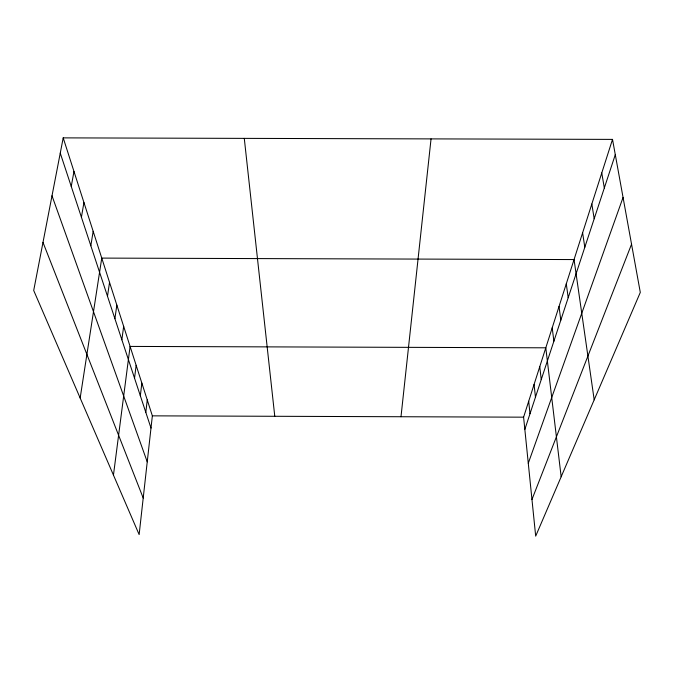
<?xml version="1.0" encoding="UTF-8"?>
<svg xmlns="http://www.w3.org/2000/svg" width="674" height="674" viewBox="0 0 674 674"><rect width="100%" height="100%" fill="white"/><g stroke="black" fill="none" stroke-linecap="round" stroke-linejoin="round"><path stroke-width="1.01" d="M400.996 416.734L431.048 138.895M63.204 137.875L152.358 415.85L139.139 534.575L33.7 290.469L63.204 137.875L612.514 139.392L640.3 292.406L535.687 536.125L523.597 417.172L612.514 139.392M145.811 412.362L147.252 399.918M140.335 395.764L141.852 383.093M134.539 378.19L136.14 365.291M113.451 475.103L130.09 346.419L545.797 347.809L561.164 476.779M121.859 339.772L123.662 326.376M114.909 318.709L116.829 305.069M107.495 296.257L109.542 282.355M80.164 398.031L101.757 258.1L574.046 259.566L594.19 399.834M90.83 245.749L93.172 231.317M81.411 217.222L83.938 202.52M71.25 186.437L73.972 171.466M524.844 429.414L615.286 154.675M528.281 463.249L623.054 197.457M531.963 499.501L631.546 244.207M152.358 415.85L523.597 417.172M42.993 242.404L143.208 498.027M52.008 195.789L147.235 461.842M60.256 153.116L151.001 428.066M601.764 172.965L604.325 187.979M591.831 204.011L594.19 218.747M582.614 232.8L584.805 247.257M566.286 283.805L568.19 297.731M559.024 306.502L560.802 320.175M552.208 327.791L553.876 341.213M539.764 366.664L541.239 379.597M534.069 384.45L535.459 397.146M244.283 138.381L274.781 416.288M528.686 401.266L530 413.726"/></g></svg>
